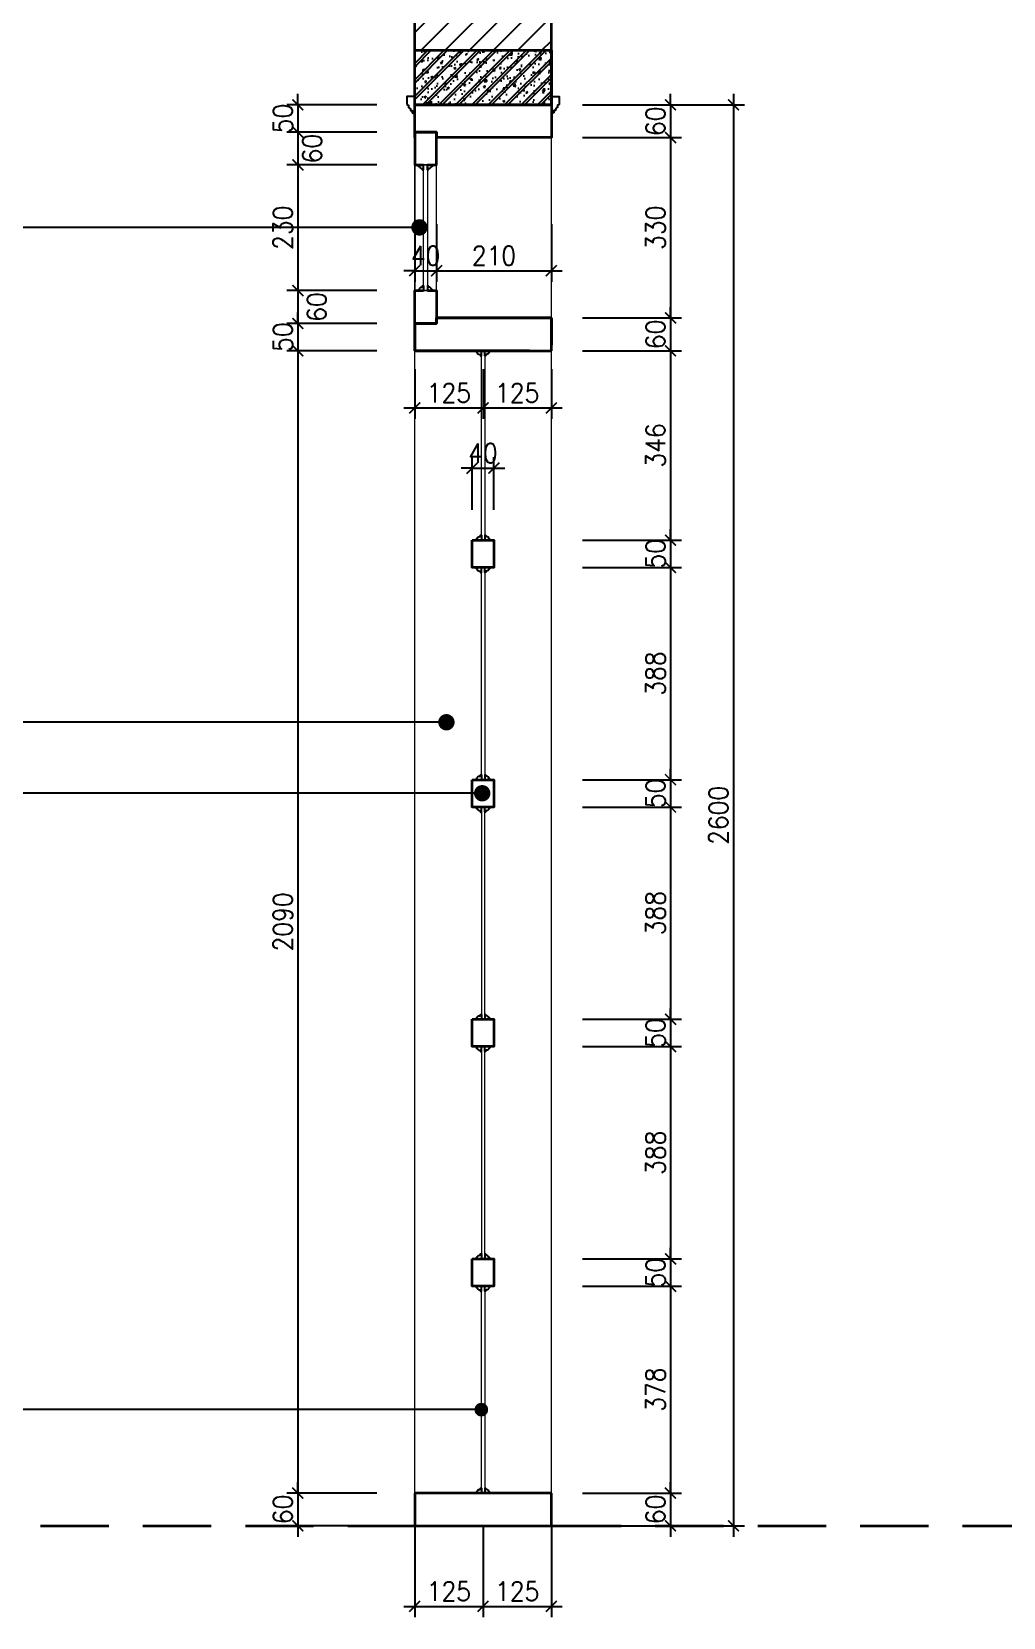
# Model space of a CAD drawing. Header units: millimetres. Extents: x -529782 to -142003, y -492574 to -273331.
# Drawn here: x -205394 to -203616, y -426728 to -423827 of the extents above; entities that cross this region are included whole.
import ezdxf

# ---------------------------------------------------------------- set-up
doc = ezdxf.new("R2010")
doc.units = ezdxf.units.MM
doc.header["$LTSCALE"] = 500
doc.header["$MEASUREMENT"] = 0
doc.header["$PDMODE"] = 3
doc.linetypes.add('HIDDEN', pattern=[0.375, 0.25, -0.125])
doc.layers.get('0').update_dxf_attribs({"linetype": 'CONTINUOUS', "lineweight": 13})
doc.layers.get('Defpoints').update_dxf_attribs({"color": 255, "linetype": 'CONTINUOUS', "lineweight": 13})
for name, color, linetype, lineweight in [('1.cat 30', 30, 'CONTINUOUS', 35), ('CA.dim 08', 251, 'CONTINUOUS', 13), ('cat', 4, 'CONTINUOUS', 35)]:
    doc.layers.add(name, color=color, linetype=linetype, lineweight=lineweight)
doc.layers.add('HACH', color=250, linetype='CONTINUOUS')
doc.layers.add('HATCH', color=150, linetype='CONTINUOUS')
doc.styles.get("Standard").update_dxf_attribs({"font": 'txt.shx', "width": 0.9})
doc.dimstyles.new('CA 20', dxfattribs={"dimscale": 0, "dimtxt": 35, "dimasz": 20, "dimexe": 20, "dimexo": 0, "dimgap": 10, "dimtad": 1, "dimdec": 0, "dimzin": 0, "dimdsep": 46, "dimtxsty": 'Standard', "dimblk": 'ARCHTICK', "dimcen": 0.09, "dimdle": 20, "dimclrd": 256, "dimclre": 256, "dimclrt": 7, "dimadec": 0, "dimazin": 0, "dimtfac": 1, "dimtdec": 0, "dimtix": 1, "dimtmove": 2, "dimatfit": 3, "dimldrblk": 'DOT', "dimfxl": 1, "dimtolj": 1, "dimtzin": 0, "dimarcsym": 0})
doc.dimstyles.new('CA 25', dxfattribs={"dimscale": 0, "dimtxt": 50, "dimasz": 25, "dimexe": 25, "dimexo": 0, "dimgap": 13, "dimtad": 1, "dimdec": 0, "dimzin": 0, "dimdsep": 46, "dimtxsty": 'Standard', "dimblk": 'ARCHTICK', "dimcen": 0.09, "dimdle": 25, "dimclrd": 256, "dimclre": 256, "dimclrt": 7, "dimadec": 0, "dimazin": 0, "dimtfac": 1, "dimtdec": 0, "dimtix": 1, "dimtmove": 2, "dimatfit": 3, "dimldrblk": 'DOT', "dimfxl": 1, "dimtolj": 1, "dimtzin": 0, "dimarcsym": 0})
doc.dimstyles.new('CA 30', dxfattribs={"dimscale": 0, "dimtxt": 60, "dimasz": 30, "dimexe": 30, "dimexo": 0, "dimgap": 15, "dimtad": 1, "dimdec": 0, "dimzin": 0, "dimdsep": 46, "dimtxsty": 'Standard', "dimblk": 'ARCHTICK', "dimcen": 0.09, "dimdle": 30, "dimclrd": 256, "dimclre": 256, "dimclrt": 7, "dimadec": 0, "dimazin": 0, "dimtfac": 1, "dimtdec": 0, "dimtix": 1, "dimtmove": 2, "dimatfit": 3, "dimldrblk": 'DOT', "dimfxl": 1, "dimtolj": 1, "dimtzin": 0, "dimarcsym": 0})

# ---------------------------------------------------------------- blocks, each defined once
blk = doc.blocks.new('_ArchTick')
at = {"color": 1, "linetype": 'ByBlock', "const_width": 0.15}
blk.add_lwpolyline([(-0.5, -0.5), (0.5, 0.5)], dxfattribs=at)
blk = doc.blocks.new('*D1487')
at = {"layer": 'CA.dim 08', "lineweight": -2, "transparency": 16777216}
for p, q in [((-204693.3, -426560.6), (-204693.3, -426727.9)), ((-204568.3, -426560.6), (-204568.3, -426727.9)), ((-204713.3, -426707.9), (-204548.3, -426707.9))]:
    blk.add_line(p, q, dxfattribs=at)
at = {"layer": 'Defpoints', "color": 0, "transparency": 16777216}
for p in [(-204693.3, -426560.6), (-204568.3, -426560.6), (-204568.3, -426707.9)]:
    blk.add_point(p, dxfattribs=at)
at = {"layer": 'CA.dim 08', "lineweight": -2, "transparency": 16777216, "xscale": 20, "yscale": 20, "zscale": 20, "rotation": 180}
blk.add_blockref('_ArchTick', (-204693.3, -426707.9), dxfattribs=at)
at = {"layer": 'CA.dim 08', "lineweight": -2, "transparency": 16777216, "xscale": 20, "yscale": 20, "zscale": 20}
blk.add_blockref('_ArchTick', (-204568.3, -426707.9), dxfattribs=at)
at = {"layer": 'CA.dim 08', "color": 7, "transparency": 16777216, "insert": (-204630.8, -426680.4), "char_height": 35, "attachment_point": 5}
blk.add_mtext('\\A1;125', dxfattribs=at)
blk = doc.blocks.new('_DOT')
at = {"color": 1, "linetype": 'ByBlock'}
blk.add_line((-0.5, 0), (-1, 0), dxfattribs=at)
at = {"color": 1, "linetype": 'ByBlock', "const_width": 0.5}
blk.add_lwpolyline([(-0.25, 0, 1), (0.25, 0, 1)], format="xyb", close=True, dxfattribs=at)
blk = doc.blocks.new('*D1488')
at = {"layer": 'CA.dim 08', "lineweight": -2, "transparency": 16777216}
for p, q in [((-204568.3, -426560.6), (-204568.3, -426727.9)), ((-204443.3, -426560.6), (-204443.3, -426727.9)), ((-204588.3, -426707.9), (-204423.3, -426707.9))]:
    blk.add_line(p, q, dxfattribs=at)
at = {"layer": 'Defpoints', "color": 0, "transparency": 16777216}
for p in [(-204568.3, -426560.6), (-204443.3, -426560.6), (-204443.3, -426707.9)]:
    blk.add_point(p, dxfattribs=at)
at = {"layer": 'CA.dim 08', "lineweight": -2, "transparency": 16777216, "xscale": 20, "yscale": 20, "zscale": 20, "rotation": 180}
blk.add_blockref('_ArchTick', (-204568.3, -426707.9), dxfattribs=at)
at = {"layer": 'CA.dim 08', "lineweight": -2, "transparency": 16777216, "xscale": 20, "yscale": 20, "zscale": 20}
blk.add_blockref('_ArchTick', (-204443.3, -426707.9), dxfattribs=at)
at = {"layer": 'CA.dim 08', "color": 7, "transparency": 16777216, "insert": (-204505.8, -426680.4), "char_height": 35, "attachment_point": 5}
blk.add_mtext('\\A1;125', dxfattribs=at)
blk = doc.blocks.new('*D1489')
at = {"layer": 'CA.dim 08', "lineweight": -2, "transparency": 16777216}
for p, q in [((-204588.3, -424701.6), (-204588.3, -424605.4)), ((-204548.3, -424701.6), (-204548.3, -424605.4)), ((-204588.3, -424625.4), (-204608.3, -424625.4)), ((-204588.3, -424625.4), (-204548.3, -424625.4)), ((-204548.3, -424625.4), (-204528.3, -424625.4))]:
    blk.add_line(p, q, dxfattribs=at)
at = {"layer": 'Defpoints', "color": 0, "transparency": 16777216}
for p in [(-204548.3, -424625.4), (-204588.3, -424701.6), (-204548.3, -424701.6)]:
    blk.add_point(p, dxfattribs=at)
at = {"layer": 'CA.dim 08', "lineweight": -2, "transparency": 16777216, "xscale": 20, "yscale": 20, "zscale": 20}
blk.add_blockref('_ArchTick', (-204588.3, -424625.4), dxfattribs=at)
at = {"layer": 'CA.dim 08', "lineweight": -2, "transparency": 16777216, "xscale": 20, "yscale": 20, "zscale": 20, "rotation": 180}
blk.add_blockref('_ArchTick', (-204548.3, -424625.4), dxfattribs=at)
at = {"layer": 'CA.dim 08', "color": 7, "transparency": 16777216, "insert": (-204568.3, -424597.9), "char_height": 35, "attachment_point": 5}
blk.add_mtext('\\A1;40', dxfattribs=at)
blk = doc.blocks.new('*D1490')
at = {"layer": 'CA.dim 08', "lineweight": -2, "transparency": 16777216}
for p, q in [((-204693.3, -424444.5), (-204693.3, -424535.2)), ((-204568.3, -424444.5), (-204568.3, -424535.2)), ((-204713.3, -424515.2), (-204548.3, -424515.2))]:
    blk.add_line(p, q, dxfattribs=at)
at = {"layer": 'Defpoints', "color": 0, "transparency": 16777216}
for p in [(-204693.3, -424444.5), (-204568.3, -424444.5), (-204568.3, -424515.2)]:
    blk.add_point(p, dxfattribs=at)
at = {"layer": 'CA.dim 08', "lineweight": -2, "transparency": 16777216, "xscale": 20, "yscale": 20, "zscale": 20, "rotation": 180}
blk.add_blockref('_ArchTick', (-204693.3, -424515.2), dxfattribs=at)
at = {"layer": 'CA.dim 08', "lineweight": -2, "transparency": 16777216, "xscale": 20, "yscale": 20, "zscale": 20}
blk.add_blockref('_ArchTick', (-204568.3, -424515.2), dxfattribs=at)
at = {"layer": 'CA.dim 08', "color": 7, "transparency": 16777216, "insert": (-204630.8, -424487.7), "char_height": 35, "attachment_point": 5}
blk.add_mtext('\\A1;125', dxfattribs=at)
blk = doc.blocks.new('*D1491')
at = {"layer": 'CA.dim 08', "lineweight": -2, "transparency": 16777216}
for p, q in [((-204568.3, -424444.5), (-204568.3, -424535.2)), ((-204443.3, -424444.5), (-204443.3, -424535.2)), ((-204588.3, -424515.2), (-204423.3, -424515.2))]:
    blk.add_line(p, q, dxfattribs=at)
at = {"layer": 'Defpoints', "color": 0, "transparency": 16777216}
for p in [(-204568.3, -424444.5), (-204443.3, -424444.5), (-204443.3, -424515.2)]:
    blk.add_point(p, dxfattribs=at)
at = {"layer": 'CA.dim 08', "lineweight": -2, "transparency": 16777216, "xscale": 20, "yscale": 20, "zscale": 20, "rotation": 180}
blk.add_blockref('_ArchTick', (-204568.3, -424515.2), dxfattribs=at)
at = {"layer": 'CA.dim 08', "lineweight": -2, "transparency": 16777216, "xscale": 20, "yscale": 20, "zscale": 20}
blk.add_blockref('_ArchTick', (-204443.3, -424515.2), dxfattribs=at)
at = {"layer": 'CA.dim 08', "color": 7, "transparency": 16777216, "insert": (-204505.8, -424487.7), "char_height": 35, "attachment_point": 5}
blk.add_mtext('\\A1;125', dxfattribs=at)
blk = doc.blocks.new('*D1492')
at = {"layer": 'CA.dim 08', "lineweight": -2, "transparency": 16777216}
for p, q in [((-204693.3, -424178.8), (-204693.3, -424284.2)), ((-204653.3, -424178.8), (-204653.3, -424284.2)), ((-204693.3, -424264.2), (-204713.3, -424264.2)), ((-204693.3, -424264.2), (-204653.3, -424264.2)), ((-204653.3, -424264.2), (-204633.3, -424264.2))]:
    blk.add_line(p, q, dxfattribs=at)
at = {"layer": 'Defpoints', "color": 0, "transparency": 16777216}
for p in [(-204693.3, -424178.8), (-204653.3, -424178.8), (-204653.3, -424264.2)]:
    blk.add_point(p, dxfattribs=at)
at = {"layer": 'CA.dim 08', "lineweight": -2, "transparency": 16777216, "xscale": 20, "yscale": 20, "zscale": 20}
blk.add_blockref('_ArchTick', (-204693.3, -424264.2), dxfattribs=at)
at = {"layer": 'CA.dim 08', "lineweight": -2, "transparency": 16777216, "xscale": 20, "yscale": 20, "zscale": 20, "rotation": 180}
blk.add_blockref('_ArchTick', (-204653.3, -424264.2), dxfattribs=at)
at = {"layer": 'CA.dim 08', "color": 7, "transparency": 16777216, "insert": (-204673.3, -424236.7), "char_height": 35, "attachment_point": 5}
blk.add_mtext('\\A1;40', dxfattribs=at)
blk = doc.blocks.new('*D1493')
at = {"layer": 'CA.dim 08', "lineweight": -2, "transparency": 16777216}
for p, q in [((-204653.3, -424178.8), (-204653.3, -424284.2)), ((-204443.3, -424178.8), (-204443.3, -424284.2)), ((-204673.3, -424264.2), (-204423.3, -424264.2))]:
    blk.add_line(p, q, dxfattribs=at)
at = {"layer": 'Defpoints', "color": 0, "transparency": 16777216}
for p in [(-204653.3, -424178.8), (-204443.3, -424178.8), (-204443.3, -424264.2)]:
    blk.add_point(p, dxfattribs=at)
at = {"layer": 'CA.dim 08', "lineweight": -2, "transparency": 16777216, "xscale": 20, "yscale": 20, "zscale": 20, "rotation": 180}
blk.add_blockref('_ArchTick', (-204653.3, -424264.2), dxfattribs=at)
at = {"layer": 'CA.dim 08', "lineweight": -2, "transparency": 16777216, "xscale": 20, "yscale": 20, "zscale": 20}
blk.add_blockref('_ArchTick', (-204443.3, -424264.2), dxfattribs=at)
at = {"layer": 'CA.dim 08', "color": 7, "transparency": 16777216, "insert": (-204548.3, -424236.7), "char_height": 35, "attachment_point": 5}
blk.add_mtext('\\A1;210', dxfattribs=at)
blk = doc.blocks.new('*D1494')
at = {"layer": 'CA.dim 08', "lineweight": -2, "transparency": 16777216}
for p, q in [((-204225.2, -423960.6), (-204225.2, -423940.6)), ((-204386, -423960.6), (-204205.2, -423960.6)), ((-204225.2, -423960.6), (-204225.2, -424020.6)), ((-204386, -424020.6), (-204205.2, -424020.6)), ((-204225.2, -424020.6), (-204225.2, -424040.6))]:
    blk.add_line(p, q, dxfattribs=at)
at = {"layer": 'Defpoints', "color": 0, "transparency": 16777216}
for p in [(-204386, -423960.6), (-204386, -424020.6), (-204225.2, -424020.6)]:
    blk.add_point(p, dxfattribs=at)
at = {"layer": 'CA.dim 08', "lineweight": -2, "transparency": 16777216, "xscale": 20, "yscale": 20, "zscale": 20}
for p, rotation in [((-204225.2, -423960.6), 270), ((-204225.2, -424020.6), 90)]:
    blk.add_blockref('_ArchTick', p, dxfattribs=dict(at, rotation=rotation))
at = {"layer": 'CA.dim 08', "color": 7, "transparency": 16777216, "insert": (-204252.7, -423990.6), "char_height": 35, "attachment_point": 5, "rotation": 90}
blk.add_mtext('\\A1;60', dxfattribs=at)
blk = doc.blocks.new('*D1495')
at = {"layer": 'CA.dim 08', "lineweight": -2, "transparency": 16777216}
for p, q in [((-204386, -424020.6), (-204205.2, -424020.6)), ((-204225.2, -424000.6), (-204225.2, -424370.6)), ((-204386, -424350.6), (-204205.2, -424350.6))]:
    blk.add_line(p, q, dxfattribs=at)
at = {"layer": 'Defpoints', "color": 0, "transparency": 16777216}
for p in [(-204386, -424020.6), (-204386, -424350.6), (-204225.2, -424350.6)]:
    blk.add_point(p, dxfattribs=at)
at = {"layer": 'CA.dim 08', "lineweight": -2, "transparency": 16777216, "xscale": 20, "yscale": 20, "zscale": 20}
for p, rotation in [((-204225.2, -424020.6), 90), ((-204225.2, -424350.6), 270)]:
    blk.add_blockref('_ArchTick', p, dxfattribs=dict(at, rotation=rotation))
at = {"layer": 'CA.dim 08', "color": 7, "transparency": 16777216, "insert": (-204252.7, -424185.6), "char_height": 35, "attachment_point": 5, "rotation": 90}
blk.add_mtext('\\A1;330', dxfattribs=at)
blk = doc.blocks.new('*D1496')
at = {"layer": 'CA.dim 08', "lineweight": -2, "transparency": 16777216}
for p, q in [((-204225.2, -424350.6), (-204225.2, -424330.6)), ((-204386, -424350.6), (-204205.2, -424350.6)), ((-204225.2, -424350.6), (-204225.2, -424410.6)), ((-204386, -424410.6), (-204205.2, -424410.6)), ((-204225.2, -424410.6), (-204225.2, -424430.6))]:
    blk.add_line(p, q, dxfattribs=at)
at = {"layer": 'Defpoints', "color": 0, "transparency": 16777216}
for p in [(-204386, -424350.6), (-204386, -424410.6), (-204225.2, -424410.6)]:
    blk.add_point(p, dxfattribs=at)
at = {"layer": 'CA.dim 08', "lineweight": -2, "transparency": 16777216, "xscale": 20, "yscale": 20, "zscale": 20}
for p, rotation in [((-204225.2, -424350.6), 270), ((-204225.2, -424410.6), 90)]:
    blk.add_blockref('_ArchTick', p, dxfattribs=dict(at, rotation=rotation))
at = {"layer": 'CA.dim 08', "color": 7, "transparency": 16777216, "insert": (-204252.7, -424380.6), "char_height": 35, "attachment_point": 5, "rotation": 90}
blk.add_mtext('\\A1;60', dxfattribs=at)
blk = doc.blocks.new('*D1497')
at = {"layer": 'CA.dim 08', "lineweight": -2, "transparency": 16777216}
for p, q in [((-204225.2, -424390.6), (-204225.2, -424777)), ((-204386, -424410.6), (-204205.2, -424410.6)), ((-204386, -424757), (-204205.2, -424757))]:
    blk.add_line(p, q, dxfattribs=at)
at = {"layer": 'Defpoints', "color": 0, "transparency": 16777216}
for p in [(-204386, -424410.6), (-204386, -424757), (-204225.2, -424757)]:
    blk.add_point(p, dxfattribs=at)
at = {"layer": 'CA.dim 08', "lineweight": -2, "transparency": 16777216, "xscale": 20, "yscale": 20, "zscale": 20}
for p, rotation in [((-204225.2, -424410.6), 90), ((-204225.2, -424757), 270)]:
    blk.add_blockref('_ArchTick', p, dxfattribs=dict(at, rotation=rotation))
at = {"layer": 'CA.dim 08', "color": 7, "transparency": 16777216, "insert": (-204252.7, -424583.8), "char_height": 35, "attachment_point": 5, "rotation": 90}
blk.add_mtext('\\A1;346', dxfattribs=at)
blk = doc.blocks.new('*D1498')
at = {"layer": 'CA.dim 08', "lineweight": -2, "transparency": 16777216}
for p, q in [((-204225.2, -424757), (-204225.2, -424737)), ((-204386, -424757), (-204205.2, -424757)), ((-204225.2, -424757), (-204225.2, -424807)), ((-204386, -424807), (-204205.2, -424807)), ((-204225.2, -424807), (-204225.2, -424827))]:
    blk.add_line(p, q, dxfattribs=at)
at = {"layer": 'Defpoints', "color": 0, "transparency": 16777216}
for p in [(-204386, -424757), (-204386, -424807), (-204225.2, -424807)]:
    blk.add_point(p, dxfattribs=at)
at = {"layer": 'CA.dim 08', "lineweight": -2, "transparency": 16777216, "xscale": 20, "yscale": 20, "zscale": 20}
for p, rotation in [((-204225.2, -424757), 270), ((-204225.2, -424807), 90)]:
    blk.add_blockref('_ArchTick', p, dxfattribs=dict(at, rotation=rotation))
at = {"layer": 'CA.dim 08', "color": 7, "transparency": 16777216, "insert": (-204252.7, -424782), "char_height": 35, "attachment_point": 5, "rotation": 90}
blk.add_mtext('\\A1;50', dxfattribs=at)
blk = doc.blocks.new('*D1499')
at = {"layer": 'CA.dim 08', "lineweight": -2, "transparency": 16777216}
for p, q in [((-204386, -424807), (-204205.2, -424807)), ((-204225.2, -424787), (-204225.2, -425215.4)), ((-204386, -425195.4), (-204205.2, -425195.4))]:
    blk.add_line(p, q, dxfattribs=at)
at = {"layer": 'Defpoints', "color": 0, "transparency": 16777216}
for p in [(-204386, -424807), (-204386, -425195.4), (-204225.2, -425195.4)]:
    blk.add_point(p, dxfattribs=at)
at = {"layer": 'CA.dim 08', "lineweight": -2, "transparency": 16777216, "xscale": 20, "yscale": 20, "zscale": 20}
for p, rotation in [((-204225.2, -424807), 90), ((-204225.2, -425195.4), 270)]:
    blk.add_blockref('_ArchTick', p, dxfattribs=dict(at, rotation=rotation))
at = {"layer": 'CA.dim 08', "color": 7, "transparency": 16777216, "insert": (-204252.7, -425001.2), "char_height": 35, "attachment_point": 5, "rotation": 90}
blk.add_mtext('\\A1;388', dxfattribs=at)
blk = doc.blocks.new('*D1500')
at = {"layer": 'CA.dim 08', "lineweight": -2, "transparency": 16777216}
for p, q in [((-204225.2, -425195.4), (-204225.2, -425175.4)), ((-204386, -425195.4), (-204205.2, -425195.4)), ((-204225.2, -425195.4), (-204225.2, -425245.4)), ((-204386, -425245.4), (-204205.2, -425245.4)), ((-204225.2, -425245.4), (-204225.2, -425265.4))]:
    blk.add_line(p, q, dxfattribs=at)
at = {"layer": 'Defpoints', "color": 0, "transparency": 16777216}
for p in [(-204386, -425195.4), (-204386, -425245.4), (-204225.2, -425245.4)]:
    blk.add_point(p, dxfattribs=at)
at = {"layer": 'CA.dim 08', "lineweight": -2, "transparency": 16777216, "xscale": 20, "yscale": 20, "zscale": 20}
for p, rotation in [((-204225.2, -425195.4), 270), ((-204225.2, -425245.4), 90)]:
    blk.add_blockref('_ArchTick', p, dxfattribs=dict(at, rotation=rotation))
at = {"layer": 'CA.dim 08', "color": 7, "transparency": 16777216, "insert": (-204252.7, -425220.4), "char_height": 35, "attachment_point": 5, "rotation": 90}
blk.add_mtext('\\A1;50', dxfattribs=at)
blk = doc.blocks.new('*D1501')
at = {"layer": 'CA.dim 08', "lineweight": -2, "transparency": 16777216}
for p, q in [((-204386, -425245.4), (-204205.2, -425245.4)), ((-204225.2, -425225.4), (-204225.2, -425653.8)), ((-204386, -425633.8), (-204205.2, -425633.8))]:
    blk.add_line(p, q, dxfattribs=at)
at = {"layer": 'Defpoints', "color": 0, "transparency": 16777216}
for p in [(-204386, -425245.4), (-204386, -425633.8), (-204225.2, -425633.8)]:
    blk.add_point(p, dxfattribs=at)
at = {"layer": 'CA.dim 08', "lineweight": -2, "transparency": 16777216, "xscale": 20, "yscale": 20, "zscale": 20}
for p, rotation in [((-204225.2, -425245.4), 90), ((-204225.2, -425633.8), 270)]:
    blk.add_blockref('_ArchTick', p, dxfattribs=dict(at, rotation=rotation))
at = {"layer": 'CA.dim 08', "color": 7, "transparency": 16777216, "insert": (-204252.7, -425439.6), "char_height": 35, "attachment_point": 5, "rotation": 90}
blk.add_mtext('\\A1;388', dxfattribs=at)
blk = doc.blocks.new('*D1502')
at = {"layer": 'CA.dim 08', "lineweight": -2, "transparency": 16777216}
for p, q in [((-204225.2, -425633.8), (-204225.2, -425613.8)), ((-204386, -425633.8), (-204205.2, -425633.8)), ((-204225.2, -425633.8), (-204225.2, -425683.8)), ((-204386, -425683.8), (-204205.2, -425683.8)), ((-204225.2, -425683.8), (-204225.2, -425703.8))]:
    blk.add_line(p, q, dxfattribs=at)
at = {"layer": 'Defpoints', "color": 0, "transparency": 16777216}
for p in [(-204386, -425633.8), (-204386, -425683.8), (-204225.2, -425683.8)]:
    blk.add_point(p, dxfattribs=at)
at = {"layer": 'CA.dim 08', "lineweight": -2, "transparency": 16777216, "xscale": 20, "yscale": 20, "zscale": 20}
for p, rotation in [((-204225.2, -425633.8), 270), ((-204225.2, -425683.8), 90)]:
    blk.add_blockref('_ArchTick', p, dxfattribs=dict(at, rotation=rotation))
at = {"layer": 'CA.dim 08', "color": 7, "transparency": 16777216, "insert": (-204252.7, -425658.8), "char_height": 35, "attachment_point": 5, "rotation": 90}
blk.add_mtext('\\A1;50', dxfattribs=at)
blk = doc.blocks.new('*D1503')
at = {"layer": 'CA.dim 08', "lineweight": -2, "transparency": 16777216}
for p, q in [((-204225.2, -425663.8), (-204225.2, -426092.2)), ((-204386, -425683.8), (-204205.2, -425683.8)), ((-204386, -426072.2), (-204205.2, -426072.2))]:
    blk.add_line(p, q, dxfattribs=at)
at = {"layer": 'Defpoints', "color": 0, "transparency": 16777216}
for p in [(-204386, -425683.8), (-204386, -426072.2), (-204225.2, -426072.2)]:
    blk.add_point(p, dxfattribs=at)
at = {"layer": 'CA.dim 08', "lineweight": -2, "transparency": 16777216, "xscale": 20, "yscale": 20, "zscale": 20}
for p, rotation in [((-204225.2, -425683.8), 90), ((-204225.2, -426072.2), 270)]:
    blk.add_blockref('_ArchTick', p, dxfattribs=dict(at, rotation=rotation))
at = {"layer": 'CA.dim 08', "color": 7, "transparency": 16777216, "insert": (-204252.7, -425878), "char_height": 35, "attachment_point": 5, "rotation": 90}
blk.add_mtext('\\A1;388', dxfattribs=at)
blk = doc.blocks.new('*D1504')
at = {"layer": 'CA.dim 08', "lineweight": -2, "transparency": 16777216}
for p, q in [((-204225.2, -426072.2), (-204225.2, -426052.2)), ((-204386, -426072.2), (-204205.2, -426072.2)), ((-204225.2, -426072.2), (-204225.2, -426122.2)), ((-204386, -426122.2), (-204205.2, -426122.2)), ((-204225.2, -426122.2), (-204225.2, -426142.2))]:
    blk.add_line(p, q, dxfattribs=at)
at = {"layer": 'Defpoints', "color": 0, "transparency": 16777216}
for p in [(-204386, -426072.2), (-204386, -426122.2), (-204225.2, -426122.2)]:
    blk.add_point(p, dxfattribs=at)
at = {"layer": 'CA.dim 08', "lineweight": -2, "transparency": 16777216, "xscale": 20, "yscale": 20, "zscale": 20}
for p, rotation in [((-204225.2, -426072.2), 270), ((-204225.2, -426122.2), 90)]:
    blk.add_blockref('_ArchTick', p, dxfattribs=dict(at, rotation=rotation))
at = {"layer": 'CA.dim 08', "color": 7, "transparency": 16777216, "insert": (-204252.7, -426097.2), "char_height": 35, "attachment_point": 5, "rotation": 90}
blk.add_mtext('\\A1;50', dxfattribs=at)
blk = doc.blocks.new('*D1505')
at = {"layer": 'CA.dim 08', "lineweight": -2, "transparency": 16777216}
for p, q in [((-204225.2, -426102.2), (-204225.2, -426520.6)), ((-204386, -426122.2), (-204205.2, -426122.2)), ((-204386, -426500.6), (-204205.2, -426500.6))]:
    blk.add_line(p, q, dxfattribs=at)
at = {"layer": 'Defpoints', "color": 0, "transparency": 16777216}
for p in [(-204386, -426122.2), (-204386, -426500.6), (-204225.2, -426500.6)]:
    blk.add_point(p, dxfattribs=at)
at = {"layer": 'CA.dim 08', "lineweight": -2, "transparency": 16777216, "xscale": 20, "yscale": 20, "zscale": 20}
for p, rotation in [((-204225.2, -426122.2), 90), ((-204225.2, -426500.6), 270)]:
    blk.add_blockref('_ArchTick', p, dxfattribs=dict(at, rotation=rotation))
at = {"layer": 'CA.dim 08', "color": 7, "transparency": 16777216, "insert": (-204252.7, -426311.4), "char_height": 35, "attachment_point": 5, "rotation": 90}
blk.add_mtext('\\A1;378', dxfattribs=at)
blk = doc.blocks.new('*D1506')
at = {"layer": 'CA.dim 08', "lineweight": -2, "transparency": 16777216}
for p, q in [((-204225.2, -426500.6), (-204225.2, -426480.6)), ((-204386, -426500.6), (-204205.2, -426500.6)), ((-204225.2, -426500.6), (-204225.2, -426560.6)), ((-204386, -426560.6), (-204205.2, -426560.6)), ((-204225.2, -426560.6), (-204225.2, -426580.6))]:
    blk.add_line(p, q, dxfattribs=at)
at = {"layer": 'Defpoints', "color": 0, "transparency": 16777216}
for p in [(-204386, -426500.6), (-204386, -426560.6), (-204225.2, -426560.6)]:
    blk.add_point(p, dxfattribs=at)
at = {"layer": 'CA.dim 08', "lineweight": -2, "transparency": 16777216, "xscale": 20, "yscale": 20, "zscale": 20}
for p, rotation in [((-204225.2, -426500.6), 270), ((-204225.2, -426560.6), 90)]:
    blk.add_blockref('_ArchTick', p, dxfattribs=dict(at, rotation=rotation))
at = {"layer": 'CA.dim 08', "color": 7, "transparency": 16777216, "insert": (-204252.7, -426530.6), "char_height": 35, "attachment_point": 5, "rotation": 90}
blk.add_mtext('\\A1;60', dxfattribs=at)
blk = doc.blocks.new('*D1507')
at = {"layer": 'CA.dim 08', "lineweight": -2, "transparency": 16777216}
for p, q in [((-204907.1, -423960.6), (-204907.1, -423940.6)), ((-204762.7, -423960.6), (-204927.1, -423960.6)), ((-204907.1, -423960.6), (-204907.1, -424010.6)), ((-204762.7, -424010.6), (-204927.1, -424010.6)), ((-204907.1, -424010.6), (-204907.1, -424030.6))]:
    blk.add_line(p, q, dxfattribs=at)
at = {"layer": 'Defpoints', "color": 0, "transparency": 16777216}
for p in [(-204762.7, -423960.6), (-204907.1, -424010.6), (-204762.7, -424010.6)]:
    blk.add_point(p, dxfattribs=at)
at = {"layer": 'CA.dim 08', "lineweight": -2, "transparency": 16777216, "xscale": 20, "yscale": 20, "zscale": 20}
for p, rotation in [((-204907.1, -423960.6), 270), ((-204907.1, -424010.6), 90)]:
    blk.add_blockref('_ArchTick', p, dxfattribs=dict(at, rotation=rotation))
at = {"layer": 'CA.dim 08', "color": 7, "transparency": 16777216, "insert": (-204934.6, -423985.6), "char_height": 35, "attachment_point": 5, "rotation": 90}
blk.add_mtext('\\A1;50', dxfattribs=at)
blk = doc.blocks.new('*D1508')
at = {"layer": 'CA.dim 08', "lineweight": -2, "transparency": 16777216}
for p, q in [((-204907.1, -423990.6), (-204907.1, -424090.6)), ((-204762.7, -424010.6), (-204927.1, -424010.6)), ((-204762.7, -424070.6), (-204927.1, -424070.6))]:
    blk.add_line(p, q, dxfattribs=at)
at = {"layer": 'Defpoints', "color": 0, "transparency": 16777216}
for p in [(-204762.7, -424010.6), (-204907.1, -424070.6), (-204762.7, -424070.6)]:
    blk.add_point(p, dxfattribs=at)
at = {"layer": 'CA.dim 08', "lineweight": -2, "transparency": 16777216, "xscale": 20, "yscale": 20, "zscale": 20}
for p, rotation in [((-204907.1, -424010.6), 90), ((-204907.1, -424070.6), 270)]:
    blk.add_blockref('_ArchTick', p, dxfattribs=dict(at, rotation=rotation))
at = {"layer": 'CA.dim 08', "color": 7, "transparency": 16777216, "insert": (-204881, -424040.6), "char_height": 35, "attachment_point": 5, "rotation": 90}
blk.add_mtext('\\A1;60', dxfattribs=at)
blk = doc.blocks.new('*D1509')
at = {"layer": 'CA.dim 08', "lineweight": -2, "transparency": 16777216}
for p, q in [((-204907.1, -424050.6), (-204907.1, -424320.6)), ((-204762.7, -424070.6), (-204927.1, -424070.6)), ((-204762.7, -424300.6), (-204927.1, -424300.6))]:
    blk.add_line(p, q, dxfattribs=at)
at = {"layer": 'Defpoints', "color": 0, "transparency": 16777216}
for p in [(-204762.7, -424070.6), (-204907.1, -424300.6), (-204762.7, -424300.6)]:
    blk.add_point(p, dxfattribs=at)
at = {"layer": 'CA.dim 08', "lineweight": -2, "transparency": 16777216, "xscale": 20, "yscale": 20, "zscale": 20}
for p, rotation in [((-204907.1, -424070.6), 90), ((-204907.1, -424300.6), 270)]:
    blk.add_blockref('_ArchTick', p, dxfattribs=dict(at, rotation=rotation))
at = {"layer": 'CA.dim 08', "color": 7, "transparency": 16777216, "insert": (-204934.6, -424185.6), "char_height": 35, "attachment_point": 5, "rotation": 90}
blk.add_mtext('\\A1;230', dxfattribs=at)
blk = doc.blocks.new('*D1510')
at = {"layer": 'CA.dim 08', "lineweight": -2, "transparency": 16777216}
for p, q in [((-204907.1, -424280.6), (-204907.1, -424380.6)), ((-204762.7, -424300.6), (-204927.1, -424300.6)), ((-204762.7, -424360.6), (-204927.1, -424360.6))]:
    blk.add_line(p, q, dxfattribs=at)
at = {"layer": 'Defpoints', "color": 0, "transparency": 16777216}
for p in [(-204762.7, -424300.6), (-204907.1, -424360.6), (-204762.7, -424360.6)]:
    blk.add_point(p, dxfattribs=at)
at = {"layer": 'CA.dim 08', "lineweight": -2, "transparency": 16777216, "xscale": 20, "yscale": 20, "zscale": 20}
for p, rotation in [((-204907.1, -424300.6), 90), ((-204907.1, -424360.6), 270)]:
    blk.add_blockref('_ArchTick', p, dxfattribs=dict(at, rotation=rotation))
at = {"layer": 'CA.dim 08', "color": 7, "transparency": 16777216, "insert": (-204872.6, -424330.6), "char_height": 35, "attachment_point": 5, "rotation": 90}
blk.add_mtext('\\A1;60', dxfattribs=at)
blk = doc.blocks.new('*D1511')
at = {"layer": 'CA.dim 08', "lineweight": -2, "transparency": 16777216}
for p, q in [((-204907.1, -424360.6), (-204907.1, -424340.6)), ((-204762.7, -424360.6), (-204927.1, -424360.6)), ((-204907.1, -424360.6), (-204907.1, -424410.6)), ((-204762.7, -424410.6), (-204927.1, -424410.6)), ((-204907.1, -424410.6), (-204907.1, -424430.6))]:
    blk.add_line(p, q, dxfattribs=at)
at = {"layer": 'Defpoints', "color": 0, "transparency": 16777216}
for p in [(-204762.7, -424360.6), (-204907.1, -424410.6), (-204762.7, -424410.6)]:
    blk.add_point(p, dxfattribs=at)
at = {"layer": 'CA.dim 08', "lineweight": -2, "transparency": 16777216, "xscale": 20, "yscale": 20, "zscale": 20}
for p, rotation in [((-204907.1, -424360.6), 270), ((-204907.1, -424410.6), 90)]:
    blk.add_blockref('_ArchTick', p, dxfattribs=dict(at, rotation=rotation))
at = {"layer": 'CA.dim 08', "color": 7, "transparency": 16777216, "insert": (-204934.6, -424385.6), "char_height": 35, "attachment_point": 5, "rotation": 90}
blk.add_mtext('\\A1;50', dxfattribs=at)
blk = doc.blocks.new('*D1512')
at = {"layer": 'CA.dim 08', "lineweight": -2, "transparency": 16777216}
for p, q in [((-204907.1, -424390.6), (-204907.1, -426520.6)), ((-204762.7, -424410.6), (-204927.1, -424410.6)), ((-204762.7, -426500.6), (-204927.1, -426500.6))]:
    blk.add_line(p, q, dxfattribs=at)
at = {"layer": 'Defpoints', "color": 0, "transparency": 16777216}
for p in [(-204762.7, -424410.6), (-204907.1, -426500.6), (-204762.7, -426500.6)]:
    blk.add_point(p, dxfattribs=at)
at = {"layer": 'CA.dim 08', "lineweight": -2, "transparency": 16777216, "xscale": 20, "yscale": 20, "zscale": 20}
for p, rotation in [((-204907.1, -424410.6), 90), ((-204907.1, -426500.6), 270)]:
    blk.add_blockref('_ArchTick', p, dxfattribs=dict(at, rotation=rotation))
at = {"layer": 'CA.dim 08', "color": 7, "transparency": 16777216, "insert": (-204934.6, -425455.6), "char_height": 35, "attachment_point": 5, "rotation": 90}
blk.add_mtext('\\A1;2090', dxfattribs=at)
blk = doc.blocks.new('*D1513')
at = {"layer": 'CA.dim 08', "lineweight": -2, "transparency": 16777216}
for p, q in [((-204907.1, -426500.6), (-204907.1, -426480.6)), ((-204762.7, -426500.6), (-204927.1, -426500.6)), ((-204907.1, -426500.6), (-204907.1, -426560.6)), ((-204762.7, -426560.6), (-204927.1, -426560.6)), ((-204907.1, -426560.6), (-204907.1, -426580.6))]:
    blk.add_line(p, q, dxfattribs=at)
at = {"layer": 'Defpoints', "color": 0, "transparency": 16777216}
for p in [(-204762.7, -426500.6), (-204907.1, -426560.6), (-204762.7, -426560.6)]:
    blk.add_point(p, dxfattribs=at)
at = {"layer": 'CA.dim 08', "lineweight": -2, "transparency": 16777216, "xscale": 20, "yscale": 20, "zscale": 20}
for p, rotation in [((-204907.1, -426500.6), 270), ((-204907.1, -426560.6), 90)]:
    blk.add_blockref('_ArchTick', p, dxfattribs=dict(at, rotation=rotation))
at = {"layer": 'CA.dim 08', "color": 7, "transparency": 16777216, "insert": (-204934.6, -426530.6), "char_height": 35, "attachment_point": 5, "rotation": 90}
blk.add_mtext('\\A1;60', dxfattribs=at)
blk = doc.blocks.new('*D1779')
at = {"layer": 'CA.dim 08', "lineweight": -2, "transparency": 16777216}
for p, q in [((-204110, -423940.6), (-204110, -426580.6)), ((-204386, -423960.6), (-204090, -423960.6)), ((-204386, -426560.6), (-204090, -426560.6))]:
    blk.add_line(p, q, dxfattribs=at)
at = {"layer": 'Defpoints', "color": 0, "transparency": 16777216}
for p in [(-204386, -423960.6), (-204386, -426560.6), (-204110, -426560.6)]:
    blk.add_point(p, dxfattribs=at)
at = {"layer": 'CA.dim 08', "lineweight": -2, "transparency": 16777216, "xscale": 20, "yscale": 20, "zscale": 20}
for p, rotation in [((-204110, -423960.6), 90), ((-204110, -426560.6), 270)]:
    blk.add_blockref('_ArchTick', p, dxfattribs=dict(at, rotation=rotation))
at = {"layer": 'CA.dim 08', "color": 7, "transparency": 16777216, "insert": (-204137.5, -425260.6), "char_height": 35, "attachment_point": 5, "rotation": 90}
blk.add_mtext('\\A1;2600', dxfattribs=at)

msp = doc.modelspace()

# ---------------------------------------------------------------- hatches: boundary and pattern name
at = {"layer": 'HACH'}
h = msp.add_hatch(dxfattribs=at)
h.set_pattern_fill('ANSI31', color=256, scale=250, style=0)
h.set_pattern_definition([(45, (-15549.51, 12493.73), (-22.097087, 22.097087), [])])
h.paths.add_polyline_path([(-204693.3, -423860.6), (-204443.3, -423860.6), (-204443.3, -423606), (-204693.3, -423606)])
h = msp.add_hatch(dxfattribs=at)
h.set_pattern_fill('CHAU-01', color=256, scale=5, style=0, pattern_type=2)
h.set_pattern_definition([(50, (6186.822, 12950.583), (35.8630091, -3.1376067), [3.75, -41.25]), (355, (6186.822, 12950.583), (-6.9375667, 37.6096067), [3, -33]), (100.4514, (6189.81, 12950.322), (28.925469, 34.471977), [3.1870095, -35.0571056]), (46.1842, (6186.82, 12960.583), (53.3620524, -8.2759507), [5.625, -61.875]), (96.6356, (6191.27, 12959.894), (46.733135, 48.7058935), [4.7805144, -52.58565]), (351.1842, (6186.82, 12960.583), (46.733097, 48.70593), [4.5, -49.5]), (21, (6191.822, 12958.083), (29.8453526, -20.1309445), [3.75, -41.25]), (326, (6191.822, 12958.083), (12.1657666, 36.2575023), [3, -33]), (71.4514, (6194.31, 12956.406), (42.0111314, 16.1265248), [3.1870095, -35.0571056]), (37.5, (6186.822, 12950.583), (0.60799277, 16.6446927), [0, -32.6, 0, -33.5, 0, -33.125]), (7.5, (6186.822, 12950.583), (13.1534769, 19.7205856), [0, -19.1, 0, -31.85, 0, -12.625]), (327.5, (6175.672, 12950.583), (26.6911218, -1.1277436), [0, -12.5, 0, -39, 0, -51.75]), (317.5, (6170.672, 12950.583), (29.1593085, 5.0052491), [0, -16.25, 0, -25.9, 0, -36.75]), (45, (6186.822, 12950.583), (-15.0260191, 15.0260191), []), (45, (6186.822, 12956.708), (-15.0260191, 15.0260191), [])])
h.paths.add_polyline_path([(-204443.3, -423860.6), (-204693.3, -423860.6), (-204693.3, -423960.6), (-204443.3, -423960.6), (-204443.3, -423945.6)])

# ---------------------------------------------------------------- linework, layer by layer
at = {"layer": '1.cat 30', "ltscale": 4}
for p, q in [((-204693.3, -423960.6), (-204693.3, -423606)), ((-204443.3, -423960.6), (-204443.3, -423606)), ((-204693.3, -423960.6), (-204443.3, -423960.6)), ((-204693.3, -423960.6), (-204443.3, -423960.6)), ((-204693.3, -423960.6), (-204443.3, -423960.6)), ((-204693.3, -424020.6), (-204693.3, -423960.6)), ((-204443.3, -423960.6), (-204443.3, -424010.6)), ((-204693.3, -424010.6), (-204653.3, -424010.6)), ((-204693.3, -424010.6), (-204653.3, -424010.6)), ((-204653.3, -424010.6), (-204653.3, -424020.6)), ((-204653.3, -424010.6), (-204653.3, -424020.6)), ((-204693.3, -424362.6), (-204693.3, -424360.6)), ((-204693.3, -424360.6), (-204653.3, -424360.6)), ((-204653.3, -424360.6), (-204693.3, -424360.6)), ((-204693.3, -424360.6), (-204693.3, -424362.6)), ((-204693.3, -424360.6), (-204653.3, -424360.6)), ((-204693.3, -424360.6), (-204653.3, -424360.6)), ((-204693.3, -424410.6), (-204693.3, -424362.6)), ((-204693.3, -424362.6), (-204693.3, -424410.6)), ((-204653.3, -424360.6), (-204653.3, -424350.6)), ((-204653.3, -424350.6), (-204443.3, -424350.6)), ((-204443.3, -424350.6), (-204653.3, -424350.6)), ((-204653.3, -424350.6), (-204653.3, -424360.6)), ((-204653.3, -424360.6), (-204653.3, -424350.6)), ((-204653.3, -424360.6), (-204653.3, -424350.6)), ((-204443.3, -424350.6), (-204443.3, -424400.6)), ((-204443.3, -424410.6), (-204443.3, -424350.6)), ((-204443.3, -424399.6), (-204443.3, -424400.6)), ((-204443.3, -424400.6), (-204443.3, -424399.6)), ((-204483.3, -424410.6), (-204693.3, -424410.6)), ((-204693.3, -424410.6), (-204443.3, -424410.6)), ((-204443.3, -426500.6), (-204693.3, -426500.6)), ((-204693.3, -426500.6), (-204693.3, -426560.6)), ((-204443.3, -426545.6), (-204443.3, -426500.6)), ((-204443.3, -426560.6), (-204443.3, -426545.6)), ((-204693.3, -426560.6), (-204443.3, -426560.6))]:
    msp.add_line(p, q, dxfattribs=at)
for points in [[(-204693.3, -423860.6), (-204443.3, -423860.6), (-204443.3, -423960.6), (-204693.3, -423960.6)], [(-204693.3, -423960.6), (-204443.3, -423960.6), (-204443.3, -423975.6), (-204443.3, -424020.6), (-204653.3, -424020.6), (-204653.3, -424010.6), (-204693.3, -424010.6)], [(-204588.3, -424757), (-204548.3, -424757), (-204548.3, -424807), (-204588.3, -424807)], [(-204588.3, -425195.4), (-204548.3, -425195.4), (-204548.3, -425245.4), (-204588.3, -425245.4)], [(-204588.3, -425633.8), (-204548.3, -425633.8), (-204548.3, -425683.8), (-204588.3, -425683.8)], [(-204588.3, -426072.2), (-204548.3, -426072.2), (-204548.3, -426122.2), (-204588.3, -426122.2)]]:
    msp.add_lwpolyline(points, close=True, dxfattribs=at)
for points in [[(-204670.2, -424070.6), (-204653.3, -424070.6), (-204653.3, -424010.6), (-204693.3, -424010.6), (-204693.3, -424070.6), (-204677.4, -424070.6)], [(-204670.2, -424300.6), (-204653.3, -424300.6), (-204653.3, -424360.6), (-204693.3, -424360.6), (-204693.3, -424300.6), (-204677.4, -424300.6)]]:
    msp.add_lwpolyline(points, dxfattribs=at)
at = {"layer": 'CA.dim 08'}
for p, q in [((-204693.3, -426560.6), (-204693.3, -423960.6)), ((-204443.3, -426560.6), (-204443.3, -423960.6))]:
    msp.add_line(p, q, dxfattribs=at)
for points in [[(-204653.3, -424070.6), (-204693.3, -424070.6), (-204693.3, -424300.6), (-204653.3, -424300.6)], [(-204677.4, -424070.6), (-204670.2, -424070.6), (-204670.2, -424300.6), (-204677.4, -424300.6)], [(-204565.2, -424757), (-204571.4, -424757), (-204571.4, -424410.6), (-204565.2, -424410.6)], [(-204571.4, -424807), (-204565.2, -424807), (-204565.2, -425195.4), (-204571.4, -425195.4)], [(-204565.2, -425245.4), (-204571.4, -425245.4), (-204571.4, -425633.8), (-204565.2, -425633.8)], [(-204565.2, -425683.8), (-204571.4, -425683.8), (-204571.4, -426072.2), (-204565.2, -426072.2)], [(-204571.4, -426122.2), (-204565.2, -426122.2), (-204565.2, -426500.6), (-204571.4, -426500.6)]]:
    msp.add_lwpolyline(points, close=True, dxfattribs=at)
at = {"layer": 'cat', "linetype": 'HIDDEN'}
msp.add_line((-210628.2, -426560.6), (-201758.9, -426560.6), dxfattribs=at)
at = {"layer": 'HACH', "ltscale": 4}
for points in [[(-204707.7, -423959, 0.349725), (-204705.1, -423960.9), (-204704.4, -423960.9), (-204704.4, -423965.4, -0.408145), (-204700.8, -423970.7), (-204697.9, -423970.7), (-204697.9, -423974.6, 0.414214), (-204696.9, -423975.6), (-204693.3, -423975.6), (-204693.3, -423945.6), (-204707.7, -423945.6)], [(-204428.9, -423959, -0.349725), (-204431.5, -423960.9), (-204432.2, -423960.9), (-204432.2, -423965.4, 0.408145), (-204435.8, -423970.7), (-204438.7, -423970.7), (-204438.7, -423974.6, -0.414214), (-204439.7, -423975.6), (-204443.3, -423975.6), (-204443.3, -423945.6), (-204428.9, -423945.6)]]:
    msp.add_lwpolyline(points, format="xyb", close=True, dxfattribs=at)
at = {"layer": 'HATCH', "ltscale": 4}
for points in [[(-204677.4, -424070.6), (-204687, -424070.6), (-204687, -424072.5), (-204685.3, -424072.5, 0.386896), (-204679.8, -424077.3), (-204679.8, -424078.4), (-204678.8, -424078.4), (-204678.8, -424079.7), (-204677.4, -424079.7), (-204677.4, -424070.6)], [(-204670.2, -424070.6), (-204660.6, -424070.6), (-204660.6, -424072.5), (-204662.3, -424072.5, -0.386896), (-204667.8, -424077.3), (-204667.8, -424078.4), (-204668.8, -424078.4), (-204668.8, -424079.7), (-204670.2, -424079.7), (-204670.2, -424070.6)], [(-204677.4, -424300.6), (-204687, -424300.6), (-204687, -424298.8), (-204685.3, -424298.8, -0.386896), (-204679.8, -424294), (-204679.8, -424292.8), (-204678.8, -424292.8), (-204678.8, -424291.5), (-204677.4, -424291.5), (-204677.4, -424300.6)], [(-204670.2, -424300.6), (-204660.6, -424300.6), (-204660.6, -424298.8), (-204662.3, -424298.8, 0.386896), (-204667.8, -424294), (-204667.8, -424292.8), (-204668.8, -424292.8), (-204668.8, -424291.5), (-204670.2, -424291.5), (-204670.2, -424300.6)], [(-204571.4, -424410.6), (-204581, -424410.6), (-204581, -424412.5), (-204579.4, -424412.5, 0.386896), (-204573.8, -424417.3), (-204573.8, -424418.4), (-204572.9, -424418.4), (-204572.9, -424419.7), (-204571.4, -424419.7), (-204571.4, -424410.6)], [(-204565.2, -424410.6), (-204555.6, -424410.6), (-204555.6, -424412.5), (-204557.3, -424412.5, -0.386896), (-204562.8, -424417.3), (-204562.8, -424418.4), (-204563.7, -424418.4), (-204563.7, -424419.7), (-204565.2, -424419.7), (-204565.2, -424410.6)], [(-204571.4, -424757), (-204581, -424757), (-204581, -424755.2), (-204579.4, -424755.2, -0.386896), (-204573.8, -424750.4), (-204573.8, -424749.2), (-204572.9, -424749.2), (-204572.9, -424747.9), (-204571.4, -424747.9), (-204571.4, -424757)], [(-204565.2, -424757), (-204555.6, -424757), (-204555.6, -424755.2), (-204557.3, -424755.2, 0.386896), (-204562.8, -424750.4), (-204562.8, -424749.2), (-204563.7, -424749.2), (-204563.7, -424747.9), (-204565.2, -424747.9), (-204565.2, -424757)], [(-204571.4, -424807), (-204581, -424807), (-204581, -424808.9), (-204579.4, -424808.9, 0.386896), (-204573.8, -424813.7), (-204573.8, -424814.8), (-204572.9, -424814.8), (-204572.9, -424816.1), (-204571.4, -424816.1), (-204571.4, -424807)], [(-204565.2, -424807), (-204555.6, -424807), (-204555.6, -424808.9), (-204557.3, -424808.9, -0.386896), (-204562.8, -424813.7), (-204562.8, -424814.8), (-204563.7, -424814.8), (-204563.7, -424816.1), (-204565.2, -424816.1), (-204565.2, -424807)], [(-204571.4, -425195.4), (-204581, -425195.4), (-204581, -425193.6), (-204579.4, -425193.6, -0.386896), (-204573.8, -425188.8), (-204573.8, -425187.6), (-204572.9, -425187.6), (-204572.9, -425186.3), (-204571.4, -425186.3), (-204571.4, -425195.4)], [(-204565.2, -425195.4), (-204555.6, -425195.4), (-204555.6, -425193.6), (-204557.3, -425193.6, 0.386896), (-204562.8, -425188.8), (-204562.8, -425187.6), (-204563.7, -425187.6), (-204563.7, -425186.3), (-204565.2, -425186.3), (-204565.2, -425195.4)], [(-204571.4, -425245.4), (-204581, -425245.4), (-204581, -425247.3), (-204579.4, -425247.3, 0.386896), (-204573.8, -425252.1), (-204573.8, -425253.2), (-204572.9, -425253.2), (-204572.9, -425254.5), (-204571.4, -425254.5), (-204571.4, -425245.4)], [(-204565.2, -425245.4), (-204555.6, -425245.4), (-204555.6, -425247.3), (-204557.3, -425247.3, -0.386896), (-204562.8, -425252.1), (-204562.8, -425253.2), (-204563.7, -425253.2), (-204563.7, -425254.5), (-204565.2, -425254.5), (-204565.2, -425245.4)], [(-204571.4, -425633.8), (-204581, -425633.8), (-204581, -425632), (-204579.4, -425632, -0.386896), (-204573.8, -425627.2), (-204573.8, -425626), (-204572.9, -425626), (-204572.9, -425624.7), (-204571.4, -425624.7), (-204571.4, -425633.8)], [(-204565.2, -425633.8), (-204555.6, -425633.8), (-204555.6, -425632), (-204557.3, -425632, 0.386896), (-204562.8, -425627.2), (-204562.8, -425626), (-204563.7, -425626), (-204563.7, -425624.7), (-204565.2, -425624.7), (-204565.2, -425633.8)], [(-204571.4, -425683.8), (-204581, -425683.8), (-204581, -425685.7), (-204579.4, -425685.7, 0.386896), (-204573.8, -425690.5), (-204573.8, -425691.6), (-204572.9, -425691.6), (-204572.9, -425692.9), (-204571.4, -425692.9), (-204571.4, -425683.8)], [(-204565.2, -425683.8), (-204555.6, -425683.8), (-204555.6, -425685.7), (-204557.3, -425685.7, -0.386896), (-204562.8, -425690.5), (-204562.8, -425691.6), (-204563.7, -425691.6), (-204563.7, -425692.9), (-204565.2, -425692.9), (-204565.2, -425683.8)], [(-204571.4, -426072.2), (-204581, -426072.2), (-204581, -426070.4), (-204579.4, -426070.4, -0.386896), (-204573.8, -426065.6), (-204573.8, -426064.4), (-204572.9, -426064.4), (-204572.9, -426063.1), (-204571.4, -426063.1), (-204571.4, -426072.2)], [(-204565.2, -426072.2), (-204555.6, -426072.2), (-204555.6, -426070.4), (-204557.3, -426070.4, 0.386896), (-204562.8, -426065.6), (-204562.8, -426064.4), (-204563.7, -426064.4), (-204563.7, -426063.1), (-204565.2, -426063.1), (-204565.2, -426072.2)], [(-204571.4, -426122.2), (-204581, -426122.2), (-204581, -426124.1), (-204579.4, -426124.1, 0.386896), (-204573.8, -426128.9), (-204573.8, -426130), (-204572.9, -426130), (-204572.9, -426131.3), (-204571.4, -426131.3), (-204571.4, -426122.2)], [(-204565.2, -426122.2), (-204555.6, -426122.2), (-204555.6, -426124.1), (-204557.3, -426124.1, -0.386896), (-204562.8, -426128.9), (-204562.8, -426130), (-204563.7, -426130), (-204563.7, -426131.3), (-204565.2, -426131.3), (-204565.2, -426122.2)], [(-204571.4, -426500.6), (-204581, -426500.6), (-204581, -426498.8), (-204579.4, -426498.8, -0.386896), (-204573.8, -426494), (-204573.8, -426492.8), (-204572.9, -426492.8), (-204572.9, -426491.5), (-204571.4, -426491.5), (-204571.4, -426500.6)], [(-204565.2, -426500.6), (-204555.6, -426500.6), (-204555.6, -426498.8), (-204557.3, -426498.8, 0.386896), (-204562.8, -426494), (-204562.8, -426492.8), (-204563.7, -426492.8), (-204563.7, -426491.5), (-204565.2, -426491.5), (-204565.2, -426500.6)]]:
    msp.add_lwpolyline(points, format="xyb", dxfattribs=at)

# ---------------------------------------------------------------- dimensions: what is measured, and where the dimension line sits
at = {"layer": 'CA.dim 08'}
for base, p1, p2, picture, middle in [((-204907.1, -424010.6), (-204762.7, -423960.6), (-204762.7, -424010.6), '*D1507', (-204934.6, -423985.6)), ((-204225.2, -424020.6), (-204386, -423960.6), (-204386, -424020.6), '*D1494', (-204252.7, -423990.6)), ((-204110, -426560.6), (-204386, -423960.6), (-204386, -426560.6), '*D1779', (-204137.5, -425260.6)), ((-204225.2, -424350.6), (-204386, -424020.6), (-204386, -424350.6), '*D1495', (-204252.7, -424185.6)), ((-204907.1, -424300.6), (-204762.7, -424070.6), (-204762.7, -424300.6), '*D1509', (-204934.6, -424185.6)), ((-204907.1, -424410.6), (-204762.7, -424360.6), (-204762.7, -424410.6), '*D1511', (-204934.6, -424385.6)), ((-204225.2, -424410.6), (-204386, -424350.6), (-204386, -424410.6), '*D1496', (-204252.7, -424380.6)), ((-204907.1, -426500.6), (-204762.7, -424410.6), (-204762.7, -426500.6), '*D1512', (-204934.6, -425455.6)), ((-204225.2, -424757), (-204386, -424410.6), (-204386, -424757), '*D1497', (-204252.7, -424583.8)), ((-204225.2, -424807), (-204386, -424757), (-204386, -424807), '*D1498', (-204252.7, -424782)), ((-204225.2, -425195.4), (-204386, -424807), (-204386, -425195.4), '*D1499', (-204252.7, -425001.2)), ((-204225.2, -425245.4), (-204386, -425195.4), (-204386, -425245.4), '*D1500', (-204252.7, -425220.4)), ((-204225.2, -425633.8), (-204386, -425245.4), (-204386, -425633.8), '*D1501', (-204252.7, -425439.6)), ((-204225.2, -425683.8), (-204386, -425633.8), (-204386, -425683.8), '*D1502', (-204252.7, -425658.8)), ((-204225.2, -426072.2), (-204386, -425683.8), (-204386, -426072.2), '*D1503', (-204252.7, -425878)), ((-204225.2, -426122.2), (-204386, -426072.2), (-204386, -426122.2), '*D1504', (-204252.7, -426097.2)), ((-204225.2, -426500.6), (-204386, -426122.2), (-204386, -426500.6), '*D1505', (-204252.7, -426311.4)), ((-204907.1, -426560.6), (-204762.7, -426500.6), (-204762.7, -426560.6), '*D1513', (-204934.6, -426530.6)), ((-204225.2, -426560.6), (-204386, -426500.6), (-204386, -426560.6), '*D1506', (-204252.7, -426530.6))]:
    dim = msp.add_linear_dim(base=base, p1=p1, p2=p2, angle=90, dimstyle='CA 20', override={"dimscale": 1}, dxfattribs=at)
    dim.commit()
    dim.dimension.update_dxf_attribs({"geometry": picture, "text_midpoint": middle})
for base, p1, p2, picture, middle in [((-204907.1, -424070.6), (-204762.7, -424010.6), (-204762.7, -424070.6), '*D1508', (-204881, -424040.6)), ((-204907.1, -424360.6), (-204762.7, -424300.6), (-204762.7, -424360.6), '*D1510', (-204872.6, -424330.6))]:
    dim = msp.add_linear_dim(base=base, p1=p1, p2=p2, angle=90, dimstyle='CA 20', override={"dimscale": 1}, dxfattribs=at)
    dim.commit()
    dim.dimension.update_dxf_attribs({"geometry": picture, "text_midpoint": middle, "dimtype": 160})
for base, p1, p2, picture, middle in [((-204653.3, -424264.2), (-204693.3, -424178.8), (-204653.3, -424178.8), '*D1492', (-204673.3, -424236.7)), ((-204443.3, -424264.2), (-204653.3, -424178.8), (-204443.3, -424178.8), '*D1493', (-204548.3, -424236.7)), ((-204568.3, -424515.2), (-204693.3, -424444.5), (-204568.3, -424444.5), '*D1490', (-204630.8, -424487.7)), ((-204443.3, -424515.2), (-204568.3, -424444.5), (-204443.3, -424444.5), '*D1491', (-204505.8, -424487.7)), ((-204548.3, -424625.4), (-204588.3, -424701.6), (-204548.3, -424701.6), '*D1489', (-204568.3, -424597.9)), ((-204568.3, -426707.9), (-204693.3, -426560.6), (-204568.3, -426560.6), '*D1487', (-204630.8, -426680.4)), ((-204443.3, -426707.9), (-204568.3, -426560.6), (-204443.3, -426560.6), '*D1488', (-204505.8, -426680.4))]:
    dim = msp.add_linear_dim(base=base, p1=p1, p2=p2, dimstyle='CA 20', override={"dimscale": 1}, dxfattribs=at)
    dim.commit()
    dim.dimension.update_dxf_attribs({"geometry": picture, "text_midpoint": middle})

# ---------------------------------------------------------------- leaders
for points, dimstyle, override in [([(-204684.6, -424184.9), (-206251.9, -424184.9)], 'CA 30', {"dimscale": 1}), ([(-204635.3, -425090.3), (-205735.9, -425090.3)], 'CA 30', {"dimscale": 1}), ([(-204569.8, -425220.2), (-205735.9, -425220.2)], 'CA 30', {"dimscale": 1}), ([(-204571.4, -426348), (-205996.5, -426348)], 'CA 25', {"dimscale": 1, "dimtad": 0})]:
    msp.add_leader(points, dimstyle=dimstyle, override=override, dxfattribs=at)

doc.saveas('drawing.dxf')
